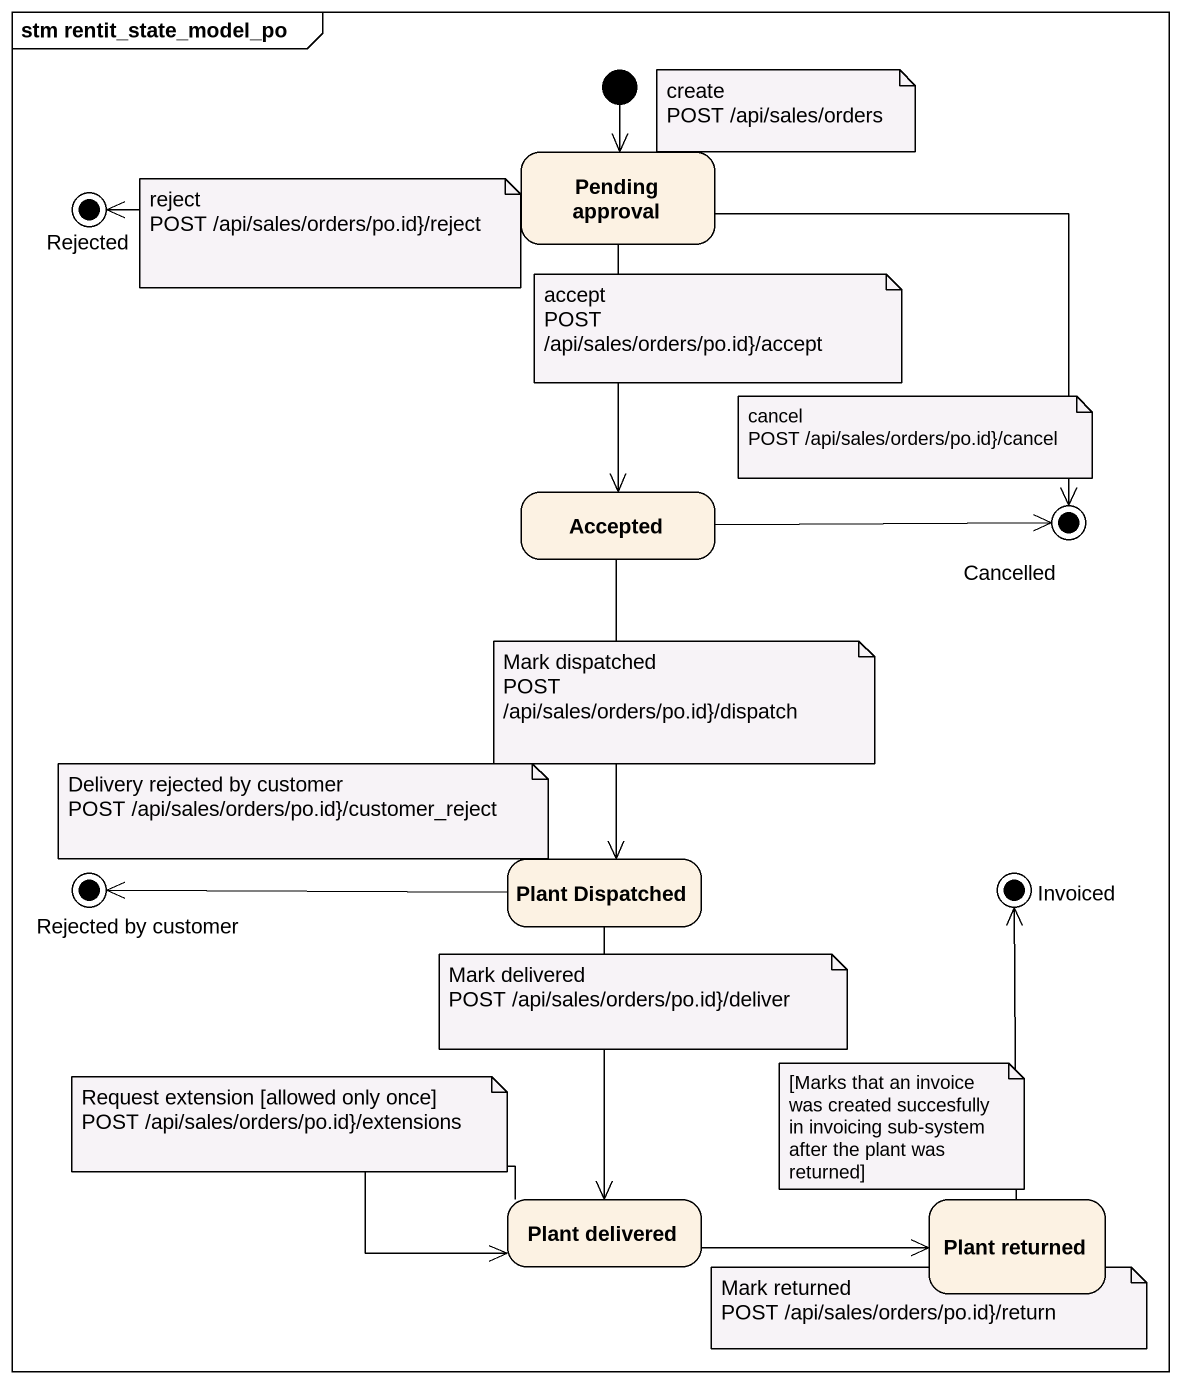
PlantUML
@startuml
mainframe stm rentit_state_model_po
hide empty description
state Rejected <<end>>
state "Pending approval" as Pending_approval
state Accepted
state Cancelled <<end>>
state "Rejected by customer" as Rejected_by_customer <<end>>
state "Plant Dispatched" as Plant_Dispatched
state Invoiced <<end>>
state "Plant delivered" as Plant_delivered
state "Plant returned" as Plant_returned
[*] --> Pending_approval
Pending_approval -left-> Rejected
Pending_approval --> Accepted
Pending_approval --> Cancelled
Accepted -right-> Cancelled
Accepted --> Plant_Dispatched
Plant_Dispatched -left-> Rejected_by_customer
Plant_Dispatched --> Plant_delivered
Plant_delivered --> Plant_delivered
Plant_delivered -right-> Plant_returned
Plant_returned -up-> Invoiced
note as N1
  create
  POST /api/sales/orders
end note
note as N2
  reject
  POST /api/sales/orders/po.id}/reject
end note
note as N3
  accept
  POST /api/sales/orders/po.id}/accept
end note
note as N4
  cancel
  POST /api/sales/orders/po.id}/cancel
end note
note as N5
  Mark dispatched
  POST /api/sales/orders/po.id}/dispatch
end note
note as N6
  Delivery rejected by customer
  POST /api/sales/orders/po.id}/customer_reject
end note
note as N7
  Mark delivered
  POST /api/sales/orders/po.id}/deliver
end note
note as N8
  Request extension [allowed only once]
  POST /api/sales/orders/po.id}/extensions
end note
note as N9
  [Marks that an invoice was created succesfully in invoicing sub-system after the plant was returned]
end note
note as N10
  Mark returned
  POST /api/sales/orders/po.id}/return
end note
@enduml
